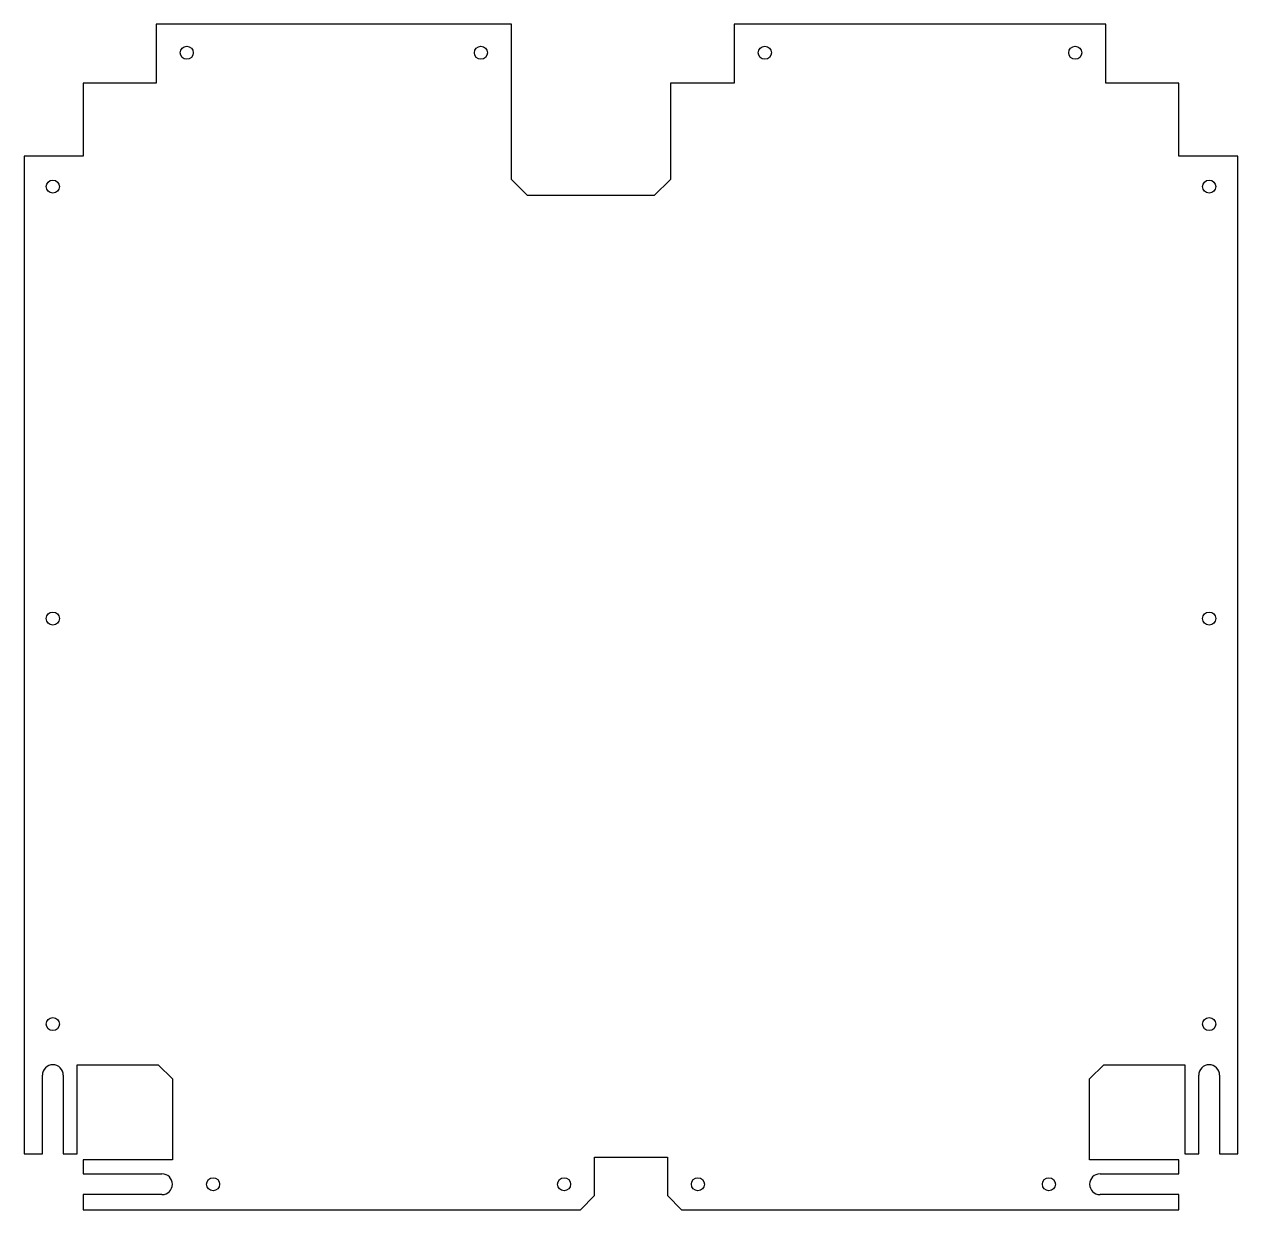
# Model space of a CAD drawing. Header units: inches. Extents: x -11.8 to 11.8, y -11.5 to 11.5.
import ezdxf

# ---------------------------------------------------------------- set-up
doc = ezdxf.new("R2010")
doc.units = ezdxf.units.IN
doc.layers.add('CUTOUTS', color=1, linetype='CONTINUOUS')
doc.layers.add('PERIMETER', color=5, linetype='CONTINUOUS')

msp = doc.modelspace()

# ---------------------------------------------------------------- linework, layer by layer
at = {"layer": 'CUTOUTS'}
for centre in [(-8.622, 10.955), (-2.913, 10.955), (2.598, 10.955), (8.622, 10.955), (-11.22, 8.356), (11.22, 8.356), (-11.22, -0.03), (11.22, -0.03), (-11.22, -7.904), (11.22, -7.904), (-8.11, -11.014), (-1.299, -11.014), (1.299, -11.014), (8.11, -11.014)]:
    msp.add_circle(centre, 0.127, dxfattribs=at)
at = {"layer": 'PERIMETER'}
for p, q in [((-2.32, 11.509), (-9.216, 11.509)), ((-9.216, 11.509), (-9.216, 10.367)), ((-2.32, 8.495), (-2.32, 11.509)), ((9.216, 11.509), (2.005, 11.509)), ((2.005, 11.509), (2.005, 10.367)), ((9.216, 10.367), (9.216, 11.509)), ((-9.216, 10.367), (-10.633, 10.367)), ((-10.633, 10.367), (-10.633, 8.95)), ((2.005, 10.367), (0.765, 10.367)), ((0.765, 10.367), (0.765, 8.495)), ((10.633, 10.367), (9.216, 10.367)), ((10.633, 8.95), (10.633, 10.367)), ((-10.633, 8.95), (-11.775, 8.95)), ((-11.775, 8.95), (-11.775, -10.426)), ((11.775, 8.95), (10.633, 8.95)), ((11.775, -10.426), (11.775, 8.95)), ((-2.007, 8.182), (-2.32, 8.495)), ((0.765, 8.495), (0.452, 8.182)), ((0.452, 8.182), (-2.007, 8.182)), ((-10.745, -10.426), (-10.745, -8.694)), ((-10.745, -8.694), (-9.174, -8.694)), ((-9.174, -8.694), (-8.901, -8.968)), ((8.901, -8.968), (9.174, -8.694)), ((9.174, -8.694), (10.745, -8.694)), ((10.745, -8.694), (10.745, -10.426)), ((-11.422, -10.426), (-11.422, -8.896)), ((-11.019, -8.896), (-11.019, -10.426)), ((11.019, -10.426), (11.019, -8.896)), ((11.422, -8.896), (11.422, -10.426)), ((-8.901, -8.968), (-8.901, -10.538)), ((8.901, -10.538), (8.901, -8.968)), ((-11.775, -10.426), (-11.422, -10.426)), ((-11.019, -10.426), (-10.745, -10.426)), ((-8.901, -10.538), (-10.633, -10.538)), ((-10.633, -10.538), (-10.633, -10.812)), ((-0.706, -11.232), (-0.706, -10.485)), ((-0.706, -10.485), (0.706, -10.485)), ((0.706, -10.485), (0.706, -11.232)), ((10.633, -10.538), (8.901, -10.538)), ((10.633, -10.812), (10.633, -10.538)), ((10.745, -10.426), (11.019, -10.426)), ((11.422, -10.426), (11.775, -10.426)), ((-10.633, -10.812), (-9.102, -10.812)), ((9.102, -10.812), (10.633, -10.812)), ((-9.102, -11.216), (-10.633, -11.216)), ((-10.633, -11.216), (-10.633, -11.509)), ((-0.983, -11.509), (-0.706, -11.232)), ((0.706, -11.232), (0.983, -11.509)), ((10.633, -11.216), (9.102, -11.216)), ((10.633, -11.509), (10.633, -11.216)), ((-10.633, -11.509), (-0.983, -11.509)), ((0.983, -11.509), (10.633, -11.509))]:
    msp.add_line(p, q, dxfattribs=at)
for centre, start, end in [((-11.22, -8.896), 0, 180), ((11.22, -8.896), 0, 180), ((-9.102, -11.014), -90, 90), ((9.102, -11.014), 90, 270)]:
    msp.add_arc(centre, 0.202, start, end, dxfattribs=at)

doc.saveas('drawing.dxf')
